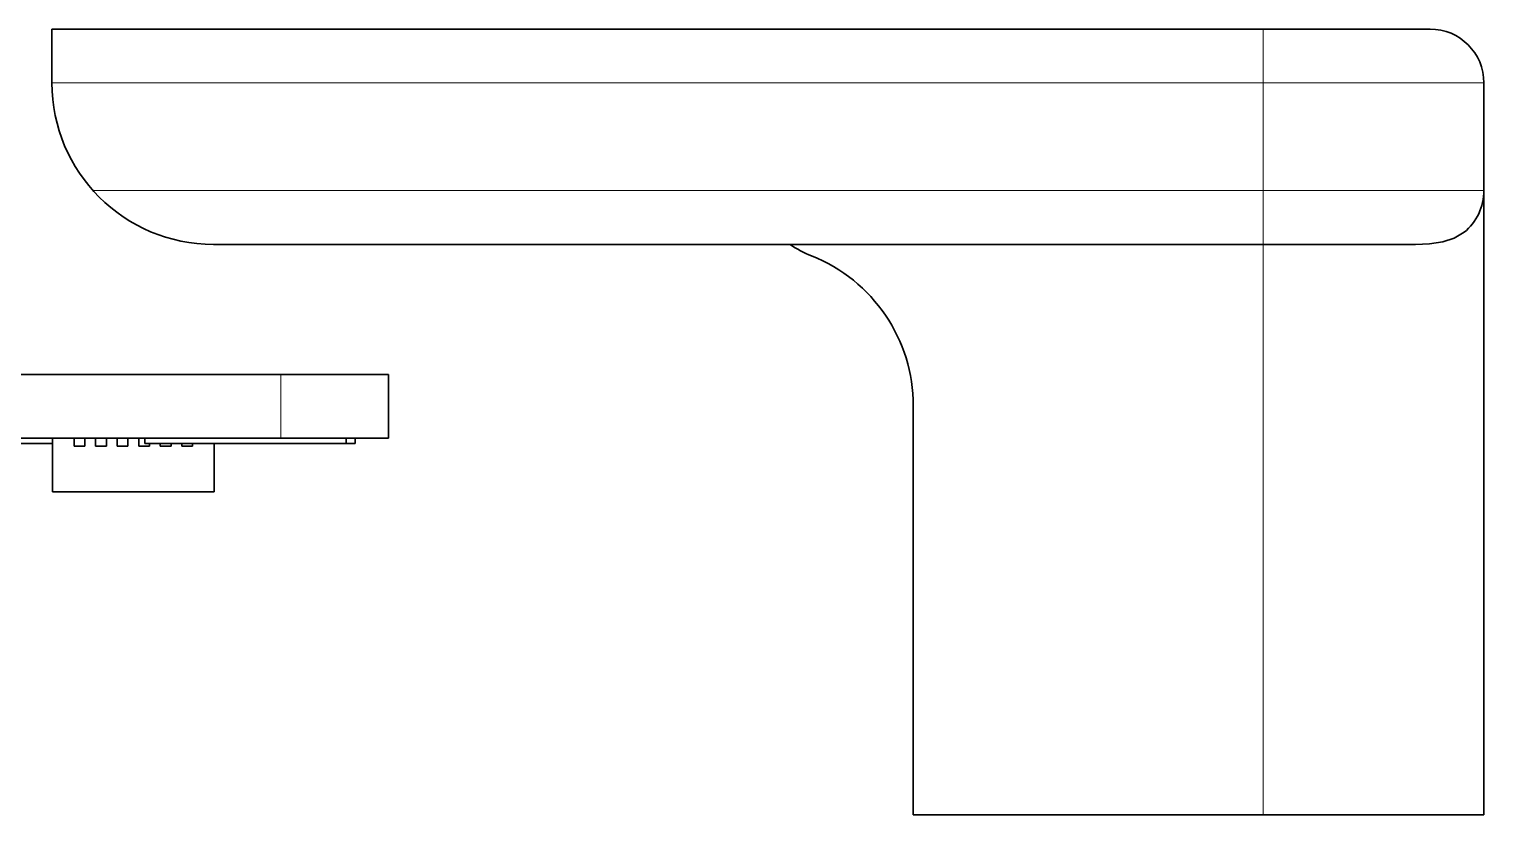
# Model space of a CAD drawing. Extents: x 415 to 970, y 249 to 591.
# Drawn here: x 613.07 to 640.1, y 330.02 to 344.62 of the extents above; entities that cross this region are included whole.
import ezdxf

# ---------------------------------------------------------------- set-up
doc = ezdxf.new("R2010")
doc.units = 0

msp = doc.modelspace()

# ---------------------------------------------------------------- linework, layer by layer
at = {"color": 7, "lineweight": 35, "ltscale": 0.025}
for p, q in [((613.497, 343.624), (613.497, 344.624)), ((613.509, 336.024), (613.509, 337.024))]:
    msp.add_line(p, q, dxfattribs=at)
at = {"color": 7, "lineweight": 35}
for p, q in [((635.997, 344.624), (613.497, 344.624)), ((617.749, 338.204), (588.749, 338.204)), ((617.749, 337.024), (588.749, 337.024))]:
    msp.add_line(p, q, dxfattribs=at)
at = {"color": 7, "lineweight": 35, "ltscale": 0.077501}
msp.add_line((639.097, 344.624), (635.997, 344.624), dxfattribs=at)
at = {"color": 7, "lineweight": 13, "ltscale": 0.025}
for p, q in [((635.997, 344.624), (635.997, 343.624)), ((635.997, 340.624), (635.997, 341.624))]:
    msp.add_line(p, q, dxfattribs=at)
at = {"color": 7, "lineweight": 13}
for p, q in [((635.997, 343.624), (613.497, 343.624)), ((635.997, 341.624), (614.261, 341.624))]:
    msp.add_line(p, q, dxfattribs=at)
at = {"color": 7, "lineweight": 13, "ltscale": 0.102501}
for p, q in [((640.097, 343.624), (635.997, 343.624)), ((640.097, 341.624), (635.997, 341.624))]:
    msp.add_line(p, q, dxfattribs=at)
at = {"color": 7, "lineweight": 13, "ltscale": 0.05}
msp.add_line((635.997, 343.624), (635.997, 341.624), dxfattribs=at)
at = {"color": 7, "lineweight": 35, "ltscale": 0.05}
for p, q in [((640.097, 343.624), (640.097, 341.624)), ((617.749, 338.204), (619.749, 338.204)), ((617.749, 337.024), (619.749, 337.024))]:
    msp.add_line(p, q, dxfattribs=at)
at = {"color": 7, "lineweight": 35, "ltscale": 0.29}
msp.add_line((640.097, 341.624), (640.097, 330.024), dxfattribs=at)
at = {"color": 7, "lineweight": 35, "ltscale": 0.4875}
msp.add_line((635.997, 340.624), (616.497, 340.624), dxfattribs=at)
at = {"color": 7, "lineweight": 35, "ltscale": 0.070724}
msp.add_line((638.826, 340.624), (635.997, 340.624), dxfattribs=at)
at = {"color": 7, "lineweight": 13, "ltscale": 0.265}
msp.add_line((635.997, 340.624), (635.997, 330.024), dxfattribs=at)
at = {"color": 7, "lineweight": 13, "ltscale": 0.0295}
msp.add_line((617.749, 337.024), (617.749, 338.204), dxfattribs=at)
at = {"color": 7, "lineweight": 35, "ltscale": 0.0295}
msp.add_line((619.749, 337.024), (619.749, 338.204), dxfattribs=at)
at = {"color": 7, "lineweight": 35, "ltscale": 0.19}
msp.add_line((629.497, 330.024), (629.497, 337.624), dxfattribs=at)
at = {"color": 7, "lineweight": 35, "ltscale": 0.0215}
for p, q in [((612.649, 337.024), (613.509, 337.024)), ((613.509, 336.924), (612.649, 336.924))]:
    msp.add_line(p, q, dxfattribs=at)
at = {"color": 7, "lineweight": 35, "ltscale": 0.00375}
for p, q in [((613.509, 337.024), (613.509, 336.874)), ((613.909, 337.024), (613.909, 336.874)), ((613.909, 336.874), (613.909, 337.024)), ((614.109, 337.024), (614.109, 336.874)), ((614.109, 336.874), (614.109, 337.024)), ((614.309, 337.024), (614.309, 336.874)), ((614.309, 336.874), (614.309, 337.024)), ((614.509, 337.024), (614.509, 336.874)), ((614.509, 336.874), (614.509, 337.024)), ((614.709, 337.024), (614.709, 336.874)), ((614.709, 336.874), (614.709, 337.024)), ((614.909, 337.024), (614.909, 336.874)), ((614.909, 336.874), (614.909, 337.024)), ((615.109, 337.024), (615.109, 336.874)), ((615.109, 336.874), (615.109, 337.024))]:
    msp.add_line(p, q, dxfattribs=at)
at = {"color": 7, "lineweight": 35, "ltscale": 0.009999}
msp.add_line((613.909, 337.024), (613.509, 337.024), dxfattribs=at)
at = {"color": 7, "lineweight": 35, "ltscale": 0.005}
for p, q in [((614.309, 337.024), (614.109, 337.024)), ((614.709, 337.024), (614.509, 337.024)), ((615.109, 337.024), (614.909, 337.024)), ((613.909, 336.874), (614.109, 336.874)), ((613.909, 336.874), (614.109, 336.874)), ((614.309, 336.874), (614.509, 336.874)), ((614.309, 336.874), (614.509, 336.874)), ((615.109, 336.874), (615.309, 336.874)), ((615.109, 336.874), (615.309, 336.874)), ((615.509, 336.874), (615.709, 336.874)), ((615.509, 336.874), (615.709, 336.874)), ((615.909, 336.874), (616.109, 336.874)), ((615.909, 336.874), (616.109, 336.874))]:
    msp.add_line(p, q, dxfattribs=at)
at = {"color": 7, "lineweight": 35, "ltscale": 0.0025}
for p, q in [((615.224, 336.924), (615.224, 337.024)), ((618.962, 336.924), (618.962, 337.024)), ((619.128, 336.924), (619.128, 337.024))]:
    msp.add_line(p, q, dxfattribs=at)
at = {"color": 7, "lineweight": 35, "ltscale": 0.093463}
for p, q in [((615.224, 337.024), (618.962, 337.024)), ((618.962, 336.924), (615.224, 336.924))]:
    msp.add_line(p, q, dxfattribs=at)
at = {"color": 7, "lineweight": 35, "ltscale": 0.004132}
for p, q in [((618.962, 337.024), (619.128, 337.024)), ((619.128, 336.924), (618.962, 336.924))]:
    msp.add_line(p, q, dxfattribs=at)
at = {"color": 7, "lineweight": 35, "ltscale": 0.004999}
msp.add_line((614.709, 336.874), (614.909, 336.874), dxfattribs=at)
msp.add_line((614.709, 336.874), (614.909, 336.874), dxfattribs=at)
at = {"color": 7, "lineweight": 35, "ltscale": 0.00125}
for p, q in [((615.309, 336.924), (615.309, 336.874)), ((615.309, 336.874), (615.309, 336.924)), ((615.509, 336.924), (615.509, 336.874)), ((615.509, 336.874), (615.509, 336.924)), ((615.709, 336.924), (615.709, 336.874)), ((615.709, 336.874), (615.709, 336.924)), ((615.909, 336.924), (615.909, 336.874)), ((615.909, 336.874), (615.909, 336.924)), ((616.109, 336.924), (616.109, 336.874)), ((616.109, 336.874), (616.109, 336.924))]:
    msp.add_line(p, q, dxfattribs=at)
at = {"color": 7, "lineweight": 35, "ltscale": 0.0225}
msp.add_line((616.509, 336.024), (616.509, 336.924), dxfattribs=at)
at = {"color": 7, "lineweight": 35, "ltscale": 0.075}
msp.add_line((616.509, 336.024), (613.509, 336.024), dxfattribs=at)
at = {"color": 7, "lineweight": 35, "ltscale": 0.1625}
msp.add_line((629.497, 330.024), (635.997, 330.024), dxfattribs=at)
at = {"color": 7, "lineweight": 35, "ltscale": 0.102501}
msp.add_line((635.997, 330.024), (640.097, 330.024), dxfattribs=at)
at = {"color": 7, "lineweight": 35}
msp.add_lwpolyline([(638.826, 340.624), (639.088, 340.635), (639.331, 340.671), (639.546, 340.74), (639.728, 340.848)], dxfattribs=at)
for centre, radius, start, end in [((639.097, 343.624), 1, 0, 90), ((616.497, 343.624), 3, 180, 270), ((639.097, 341.624), 1, 309.1204, 360), ((628.347, 342.269), 2, 235.3438, 248.2844), ((626.497, 337.624), 3, 0, 68.2844)]:
    msp.add_arc(centre, radius, start, end, dxfattribs=at)

doc.saveas('drawing.dxf')
